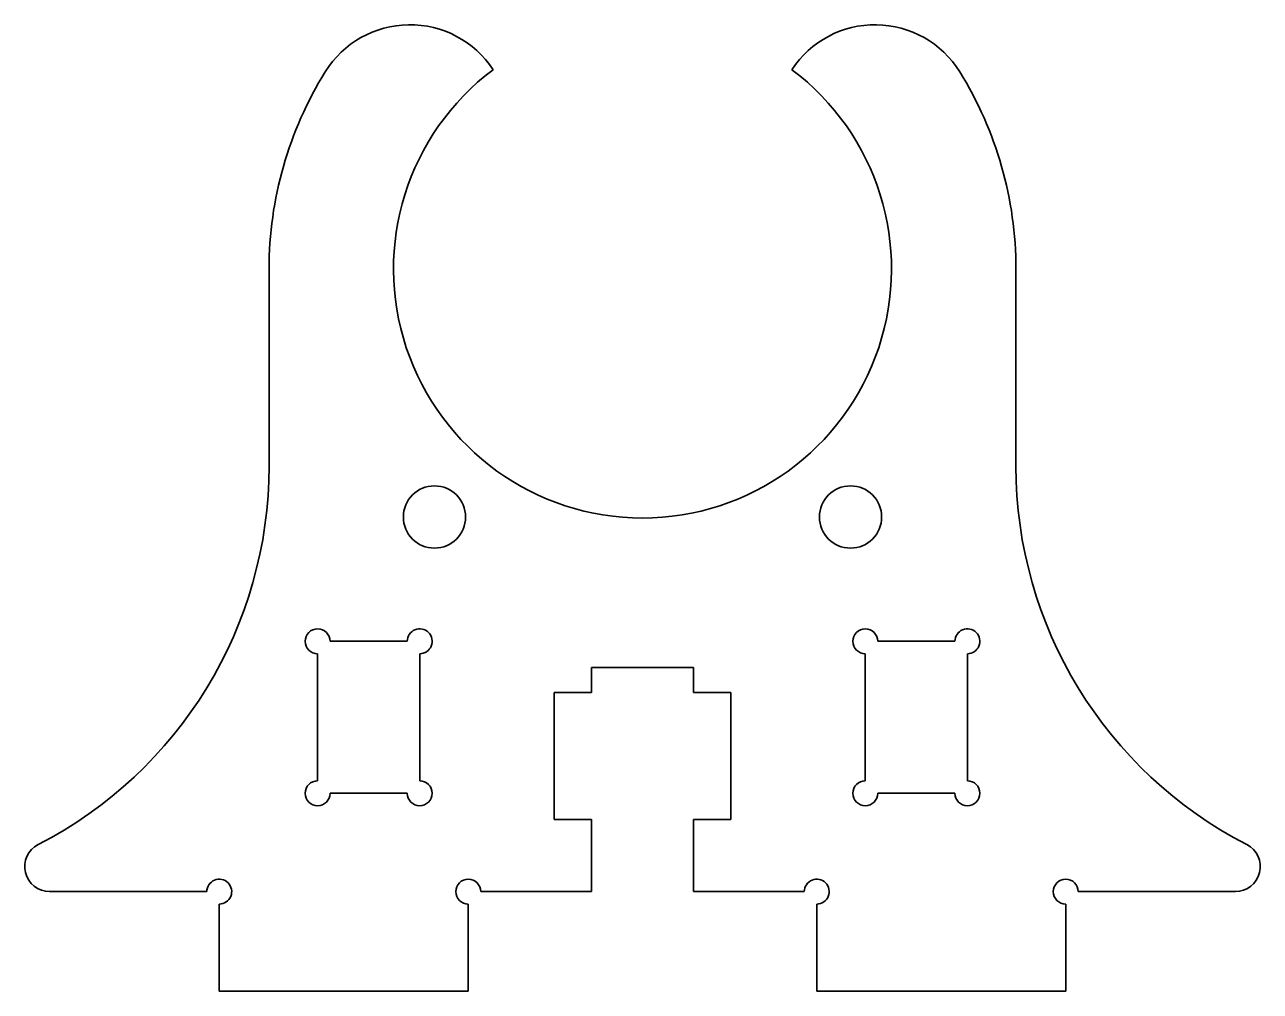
# Model space of a CAD drawing. Extents: x 80.2 to 129.8, y 129.1 to 167.9.
import ezdxf

# ---------------------------------------------------------------- set-up
doc = ezdxf.new("R2010")
doc.units = 0

msp = doc.modelspace()

# ---------------------------------------------------------------- linework, layer by layer
at = {"color": 7, "lineweight": 35, "ltscale": 0.19799}
for p, q in [((90, 158.097656), (90, 150.17804)), ((120, 158.097656), (120, 150.17804))]:
    msp.add_line(p, q, dxfattribs=at)
at = {"color": 7, "lineweight": 35, "ltscale": 0.0775}
for p, q in [((92.449997, 143.147659), (95.550003, 143.147659)), ((117.550003, 143.147659), (114.449997, 143.147659)), ((95.550003, 137.047653), (92.449997, 137.047653)), ((114.449997, 137.047653), (117.550003, 137.047653))]:
    msp.add_line(p, q, dxfattribs=at)
at = {"color": 7, "lineweight": 35, "ltscale": 0.1275}
for p, q in [((91.949997, 137.547653), (91.949997, 142.647659)), ((96.050003, 142.647659), (96.050003, 137.547653)), ((113.949997, 142.647659), (113.949997, 137.547653)), ((118.050003, 137.547653), (118.050003, 142.647659)), ((101.449997, 141.097656), (101.449997, 135.99765)), ((108.550003, 135.99765), (108.550003, 141.097656))]:
    msp.add_line(p, q, dxfattribs=at)
at = {"color": 7, "lineweight": 35, "ltscale": 0.025}
for p, q in [((102.949997, 142.097656), (102.949997, 141.097656)), ((107.050003, 141.097656), (107.050003, 142.097656))]:
    msp.add_line(p, q, dxfattribs=at)
at = {"color": 7, "lineweight": 35, "ltscale": 0.1025}
msp.add_line((107.050003, 142.097656), (102.949997, 142.097656), dxfattribs=at)
at = {"color": 7, "lineweight": 35, "ltscale": 0.0375}
for p, q in [((102.949997, 141.097656), (101.449997, 141.097656)), ((108.550003, 141.097656), (107.050003, 141.097656)), ((101.449997, 135.99765), (102.949997, 135.99765)), ((107.050003, 135.99765), (108.550003, 135.99765))]:
    msp.add_line(p, q, dxfattribs=at)
at = {"color": 7, "lineweight": 35, "ltscale": 0.0725}
for p, q in [((102.949997, 135.99765), (102.949997, 133.097656)), ((107.050003, 133.097656), (107.050003, 135.99765))]:
    msp.add_line(p, q, dxfattribs=at)
at = {"color": 7, "lineweight": 35, "ltscale": 0.157868}
msp.add_line((87.5, 133.097656), (81.185295, 133.097656), dxfattribs=at)
at = {"color": 7, "lineweight": 35, "ltscale": 0.11125}
for p, q in [((98.5, 133.097656), (102.949997, 133.097656)), ((111.5, 133.097656), (107.050003, 133.097656))]:
    msp.add_line(p, q, dxfattribs=at)
at = {"color": 7, "lineweight": 35, "ltscale": 0.157867}
msp.add_line((122.5, 133.097656), (128.814697, 133.097656), dxfattribs=at)
at = {"color": 7, "lineweight": 35, "ltscale": 0.0875}
for p, q in [((88, 132.597656), (88, 129.097656)), ((98, 129.097656), (98, 132.597656)), ((112, 129.097656), (112, 132.597656)), ((122, 132.597656), (122, 129.097656))]:
    msp.add_line(p, q, dxfattribs=at)
at = {"color": 7, "lineweight": 35, "ltscale": 0.25}
for p, q in [((88, 129.097656), (98, 129.097656)), ((122, 129.097656), (112, 129.097656))]:
    msp.add_line(p, q, dxfattribs=at)
at = {"color": 7, "lineweight": 35}
for centre in [(96.643761, 148.139084), (113.356239, 148.139084)]:
    msp.add_circle(centre, 1.25, dxfattribs=at)
for centre, radius, start, end in [((95.656258, 163.902344), 4, 33.286579, 148.149863), ((114.343742, 163.902344), 4, 31.850135, 146.71342), ((105, 158.097656), 15, 148.149863, 180.000005), ((105, 158.097656), 10, 126.869903, 53.130102), ((105, 158.097656), 15, 0, 31.850135), ((72.919617, 150.17804), 17.080387, 297.204197, 0), ((137.080383, 150.17804), 17.080387, 180.000005, 242.795798), ((91.949997, 143.147659), 0.5, 0, 269.999997), ((96.050003, 143.147659), 0.5, 269.999997, 180.000005), ((113.949997, 143.147659), 0.5, 0, 269.999997), ((118.050003, 143.147659), 0.5, 269.999997, 180.000005), ((91.949997, 137.047653), 0.5, 90.000003, 360), ((96.050003, 137.047653), 0.5, 180.000005, 90.000003), ((113.949997, 137.047653), 0.5, 90.000003, 360), ((118.050003, 137.047653), 0.5, 180.000005, 90.000003), ((81.185295, 134.097656), 1, 117.204202, 269.999997), ((128.814697, 134.097656), 1, 269.999997, 62.795803), ((88, 133.097656), 0.5, 269.999997, 180.000005), ((98, 133.097656), 0.5, 360, 269.999997), ((112, 133.097656), 0.5, 269.999997, 180.000005), ((122, 133.097656), 0.5, 0, 269.999997)]:
    msp.add_arc(centre, radius, start, end, dxfattribs=at)

doc.saveas('drawing.dxf')
